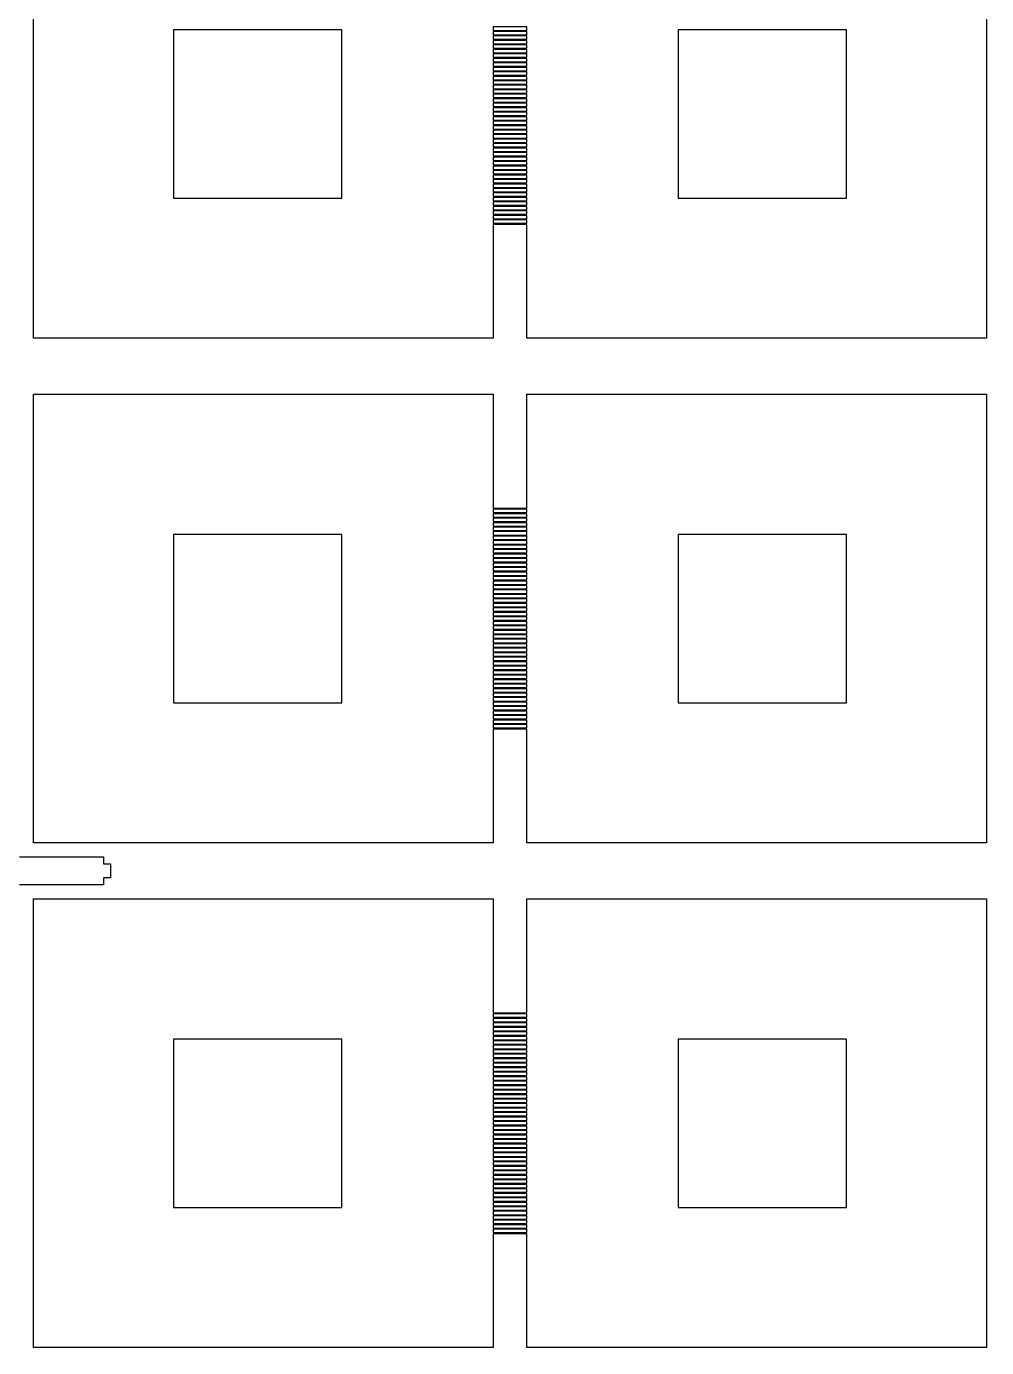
# Model space of a CAD drawing. Extents: x 40 to 187, y -3 to 150.
# Drawn here: x 46.21 to 54.96, y 69.28 to 81.33 of the extents above; entities that cross this region are included whole.
import ezdxf

# ---------------------------------------------------------------- set-up
doc = ezdxf.new("R2010")
doc.units = 0

msp = doc.modelspace()

# ---------------------------------------------------------------- linework, layer by layer
for p, q in [((46.2726, 78.4845), (46.2726, 82.5749)), ((54.9647, 82.5749), (54.9647, 78.4845)), ((50.7721, 81.3223), (50.4653, 81.3223)), ((50.4653, 81.3223), (50.4653, 81.2916)), ((50.7721, 81.2916), (50.7721, 81.3223)), ((49.0848, 81.2967), (47.5509, 81.2967)), ((47.5509, 81.2967), (47.5509, 79.7628)), ((49.0848, 79.7628), (49.0848, 81.2967)), ((50.4653, 81.2916), (50.7721, 81.2916)), ((50.7721, 81.2813), (50.4653, 81.2813)), ((50.4653, 81.2813), (50.4653, 81.2507)), ((50.4653, 81.2507), (50.7721, 81.2507)), ((50.7721, 81.2404), (50.4653, 81.2404)), ((50.4653, 81.2404), (50.4653, 81.2098)), ((50.4653, 81.2098), (50.7721, 81.2098)), ((50.7721, 81.1995), (50.4653, 81.1995)), ((50.4653, 81.1995), (50.4653, 81.1689)), ((50.7721, 81.2507), (50.7721, 81.2813)), ((50.7721, 81.2098), (50.7721, 81.2404)), ((50.7721, 81.1689), (50.7721, 81.1995)), ((53.6865, 81.2967), (52.1526, 81.2967)), ((52.1526, 81.2967), (52.1526, 79.7628)), ((53.6865, 79.7628), (53.6865, 81.2967)), ((50.4653, 81.1689), (50.7721, 81.1689)), ((50.7721, 81.1586), (50.4653, 81.1586)), ((50.4653, 81.1586), (50.4653, 81.128)), ((50.4653, 81.128), (50.7721, 81.128)), ((50.7721, 81.1177), (50.4653, 81.1177)), ((50.4653, 81.1177), (50.4653, 81.0871)), ((50.4653, 81.0871), (50.7721, 81.0871)), ((50.7721, 81.0768), (50.4653, 81.0768)), ((50.4653, 81.0768), (50.4653, 81.0461)), ((50.7721, 81.128), (50.7721, 81.1586)), ((50.7721, 81.0871), (50.7721, 81.1177)), ((50.7721, 81.0461), (50.7721, 81.0768)), ((50.4653, 81.0461), (50.7721, 81.0461)), ((50.7721, 81.0359), (50.4653, 81.0359)), ((50.4653, 81.0359), (50.4653, 81.0052)), ((50.4653, 81.0052), (50.7721, 81.0052)), ((50.7721, 80.995), (50.4653, 80.995)), ((50.4653, 80.995), (50.4653, 80.9643)), ((50.4653, 80.9643), (50.7721, 80.9643)), ((50.7721, 80.9541), (50.4653, 80.9541)), ((50.4653, 80.9541), (50.4653, 80.9234)), ((50.7721, 81.0052), (50.7721, 81.0359)), ((50.7721, 80.9643), (50.7721, 80.995)), ((50.7721, 80.9234), (50.7721, 80.9541)), ((50.4653, 80.9234), (50.7721, 80.9234)), ((50.7721, 80.9132), (50.4653, 80.9132)), ((50.4653, 80.9132), (50.4653, 80.8825)), ((50.4653, 80.8825), (50.7721, 80.8825)), ((50.7721, 80.8723), (50.4653, 80.8723)), ((50.4653, 80.8723), (50.4653, 80.8416)), ((50.4653, 80.8416), (50.7721, 80.8416)), ((50.7721, 80.8314), (50.4653, 80.8314)), ((50.4653, 80.8314), (50.4653, 80.8007)), ((50.7721, 80.8825), (50.7721, 80.9132)), ((50.7721, 80.8416), (50.7721, 80.8723)), ((50.7721, 80.8007), (50.7721, 80.8314)), ((50.4653, 80.8007), (50.7721, 80.8007)), ((50.7721, 80.7905), (50.4653, 80.7905)), ((50.4653, 80.7905), (50.4653, 80.7598)), ((50.4653, 80.7598), (50.7721, 80.7598)), ((50.7721, 80.7496), (50.4653, 80.7496)), ((50.4653, 80.7496), (50.4653, 80.7189)), ((50.4653, 80.7189), (50.7721, 80.7189)), ((50.7721, 80.7598), (50.7721, 80.7905)), ((50.7721, 80.7189), (50.7721, 80.7496)), ((50.7721, 80.7087), (50.4653, 80.7087)), ((50.4653, 80.7087), (50.4653, 80.678)), ((50.4653, 80.678), (50.7721, 80.678)), ((50.7721, 80.6678), (50.4653, 80.6678)), ((50.4653, 80.6678), (50.4653, 80.6371)), ((50.4653, 80.6371), (50.7721, 80.6371)), ((50.7721, 80.6269), (50.4653, 80.6269)), ((50.4653, 80.6269), (50.4653, 80.5962)), ((50.4653, 80.5962), (50.7721, 80.5962)), ((50.7721, 80.678), (50.7721, 80.7087)), ((50.7721, 80.6371), (50.7721, 80.6678)), ((50.7721, 80.5962), (50.7721, 80.6269)), ((50.7721, 80.586), (50.4653, 80.586)), ((50.4653, 80.586), (50.4653, 80.5553)), ((50.4653, 80.5553), (50.7721, 80.5553)), ((50.7721, 80.5451), (50.4653, 80.5451)), ((50.4653, 80.5451), (50.4653, 80.5144)), ((50.4653, 80.5144), (50.7721, 80.5144)), ((50.7721, 80.5042), (50.4653, 80.5042)), ((50.4653, 80.5042), (50.4653, 80.4735)), ((50.4653, 80.4735), (50.7721, 80.4735)), ((50.7721, 80.5553), (50.7721, 80.586)), ((50.7721, 80.5144), (50.7721, 80.5451)), ((50.7721, 80.4735), (50.7721, 80.5042)), ((50.7721, 80.4633), (50.4653, 80.4633)), ((50.4653, 80.4633), (50.4653, 80.4326)), ((50.4653, 80.4326), (50.7721, 80.4326)), ((50.7721, 80.4224), (50.4653, 80.4224)), ((50.4653, 80.4224), (50.4653, 80.3917)), ((50.4653, 80.3917), (50.7721, 80.3917)), ((50.7721, 80.3815), (50.4653, 80.3815)), ((50.4653, 80.3815), (50.4653, 80.3508)), ((50.4653, 80.3508), (50.7721, 80.3508)), ((50.7721, 80.4326), (50.7721, 80.4633)), ((50.7721, 80.3917), (50.7721, 80.4224)), ((50.7721, 80.3508), (50.7721, 80.3815)), ((50.7721, 80.3406), (50.4653, 80.3406)), ((50.4653, 80.3406), (50.4653, 80.3099)), ((50.4653, 80.3099), (50.7721, 80.3099)), ((50.7721, 80.2997), (50.4653, 80.2997)), ((50.4653, 80.2997), (50.4653, 80.269)), ((50.4653, 80.269), (50.7721, 80.269)), ((50.7721, 80.2588), (50.4653, 80.2588)), ((50.4653, 80.2588), (50.4653, 80.2281)), ((50.7721, 80.3099), (50.7721, 80.3406)), ((50.7721, 80.269), (50.7721, 80.2997)), ((50.7721, 80.2281), (50.7721, 80.2588)), ((50.4653, 80.2281), (50.7721, 80.2281)), ((50.7721, 80.2178), (50.4653, 80.2178)), ((50.4653, 80.2178), (50.4653, 80.1872)), ((50.4653, 80.1872), (50.7721, 80.1872)), ((50.7721, 80.177), (50.4653, 80.177)), ((50.4653, 80.177), (50.4653, 80.1463)), ((50.4653, 80.1463), (50.7721, 80.1463)), ((50.7721, 80.136), (50.4653, 80.136)), ((50.4653, 80.136), (50.4653, 80.1054)), ((50.7721, 80.1872), (50.7721, 80.2178)), ((50.7721, 80.1463), (50.7721, 80.177)), ((50.7721, 80.1054), (50.7721, 80.136)), ((50.4653, 80.1054), (50.7721, 80.1054)), ((50.7721, 80.0952), (50.4653, 80.0952)), ((50.4653, 80.0952), (50.4653, 80.0645)), ((50.4653, 80.0645), (50.7721, 80.0645)), ((50.7721, 80.0542), (50.4653, 80.0542)), ((50.4653, 80.0542), (50.4653, 80.0236)), ((50.4653, 80.0236), (50.7721, 80.0236)), ((50.7721, 80.0133), (50.4653, 80.0133)), ((50.4653, 80.0133), (50.4653, 79.9827)), ((50.7721, 80.0645), (50.7721, 80.0952)), ((50.7721, 80.0236), (50.7721, 80.0542)), ((50.7721, 79.9827), (50.7721, 80.0133)), ((50.4653, 79.9827), (50.7721, 79.9827)), ((50.7721, 79.9724), (50.4653, 79.9724)), ((50.4653, 79.9724), (50.4653, 79.9418)), ((50.4653, 79.9418), (50.7721, 79.9418)), ((50.7721, 79.9315), (50.4653, 79.9315)), ((50.4653, 79.9315), (50.4653, 79.9008)), ((50.4653, 79.9008), (50.7721, 79.9008)), ((50.7721, 79.8906), (50.4653, 79.8906)), ((50.4653, 79.8906), (50.4653, 79.8599)), ((50.7721, 79.9418), (50.7721, 79.9724)), ((50.7721, 79.9008), (50.7721, 79.9315)), ((50.7721, 79.8599), (50.7721, 79.8906)), ((47.5509, 79.7628), (49.0848, 79.7628)), ((50.4653, 79.8599), (50.7721, 79.8599)), ((50.7721, 79.8497), (50.4653, 79.8497)), ((50.4653, 79.8497), (50.4653, 79.819)), ((50.4653, 79.819), (50.7721, 79.819)), ((50.7721, 79.8088), (50.4653, 79.8088)), ((50.4653, 79.8088), (50.4653, 79.7782)), ((50.4653, 79.7782), (50.7721, 79.7782)), ((50.7721, 79.7679), (50.4653, 79.7679)), ((50.4653, 79.7679), (50.4653, 79.7372)), ((50.7721, 79.819), (50.7721, 79.8497)), ((50.7721, 79.7782), (50.7721, 79.8088)), ((50.7721, 79.7372), (50.7721, 79.7679)), ((52.1526, 79.7628), (53.6865, 79.7628)), ((50.4653, 79.7372), (50.7721, 79.7372)), ((50.7721, 79.727), (50.4653, 79.727)), ((50.4653, 79.727), (50.4653, 79.6963)), ((50.4653, 79.6963), (50.7721, 79.6963)), ((50.7721, 79.6861), (50.4653, 79.6861)), ((50.4653, 79.6861), (50.4653, 79.6554)), ((50.4653, 79.6554), (50.7721, 79.6554)), ((50.7721, 79.6452), (50.4653, 79.6452)), ((50.4653, 79.6452), (50.4653, 79.6145)), ((50.7721, 79.6963), (50.7721, 79.727)), ((50.7721, 79.6554), (50.7721, 79.6861)), ((50.7721, 79.6145), (50.7721, 79.6452)), ((50.4653, 79.6145), (50.7721, 79.6145)), ((50.7721, 79.6043), (50.4653, 79.6043)), ((50.4653, 79.6043), (50.4653, 79.5736)), ((50.4653, 79.5736), (50.7721, 79.5736)), ((50.7721, 79.5634), (50.4653, 79.5634)), ((50.4653, 79.5634), (50.4653, 79.5327)), ((50.4653, 79.5327), (50.7721, 79.5327)), ((50.7721, 79.5225), (50.4653, 79.5225)), ((50.4653, 79.5225), (50.4653, 78.4845)), ((50.7721, 79.5736), (50.7721, 79.6043)), ((50.7721, 79.5327), (50.7721, 79.5634)), ((50.7721, 78.4845), (50.7721, 79.5225)), ((50.4653, 78.4845), (46.2726, 78.4845)), ((54.9647, 78.4845), (50.7721, 78.4845)), ((46.2726, 73.8828), (46.2726, 77.9732)), ((46.2726, 77.9732), (50.4653, 77.9732)), ((50.4653, 77.9732), (50.4653, 76.9353)), ((50.7721, 76.9353), (50.7721, 77.9732)), ((50.7721, 77.9732), (54.9647, 77.9732)), ((54.9647, 77.9732), (54.9647, 73.8828)), ((50.4653, 76.9353), (50.7721, 76.9353)), ((50.7721, 76.9251), (50.4653, 76.9251)), ((50.4653, 76.9251), (50.4653, 76.8944)), ((50.4653, 76.8944), (50.7721, 76.8944)), ((50.7721, 76.8842), (50.4653, 76.8842)), ((50.4653, 76.8842), (50.4653, 76.8535)), ((50.7721, 76.8944), (50.7721, 76.9251)), ((50.7721, 76.8535), (50.7721, 76.8842)), ((50.4653, 76.8535), (50.7721, 76.8535)), ((50.7721, 76.8433), (50.4653, 76.8433)), ((50.4653, 76.8433), (50.4653, 76.8126)), ((50.4653, 76.8126), (50.7721, 76.8126)), ((50.7721, 76.8024), (50.4653, 76.8024)), ((50.4653, 76.8024), (50.4653, 76.7717)), ((50.4653, 76.7717), (50.7721, 76.7717)), ((50.7721, 76.7614), (50.4653, 76.7614)), ((50.4653, 76.7614), (50.4653, 76.7308)), ((50.7721, 76.8126), (50.7721, 76.8433)), ((50.7721, 76.7717), (50.7721, 76.8024)), ((50.7721, 76.7308), (50.7721, 76.7614)), ((49.0848, 76.695), (47.5509, 76.695)), ((47.5509, 76.695), (47.5509, 75.1611)), ((49.0848, 75.1611), (49.0848, 76.695)), ((50.4653, 76.7308), (50.7721, 76.7308)), ((50.7721, 76.7206), (50.4653, 76.7206)), ((50.4653, 76.7206), (50.4653, 76.6899)), ((50.4653, 76.6899), (50.7721, 76.6899)), ((50.7721, 76.6796), (50.4653, 76.6796)), ((50.4653, 76.6796), (50.4653, 76.649)), ((50.4653, 76.649), (50.7721, 76.649)), ((50.7721, 76.6387), (50.4653, 76.6387)), ((50.4653, 76.6387), (50.4653, 76.6081)), ((50.7721, 76.6899), (50.7721, 76.7206)), ((50.7721, 76.649), (50.7721, 76.6796)), ((50.7721, 76.6081), (50.7721, 76.6387)), ((53.6865, 76.695), (52.1526, 76.695)), ((52.1526, 76.695), (52.1526, 75.1611)), ((53.6865, 75.1611), (53.6865, 76.695)), ((50.4653, 76.6081), (50.7721, 76.6081)), ((50.7721, 76.5978), (50.4653, 76.5978)), ((50.4653, 76.5978), (50.4653, 76.5672)), ((50.4653, 76.5672), (50.7721, 76.5672)), ((50.7721, 76.5569), (50.4653, 76.5569)), ((50.4653, 76.5569), (50.4653, 76.5263)), ((50.4653, 76.5263), (50.7721, 76.5263)), ((50.7721, 76.516), (50.4653, 76.516)), ((50.4653, 76.516), (50.4653, 76.4854)), ((50.7721, 76.5672), (50.7721, 76.5978)), ((50.7721, 76.5263), (50.7721, 76.5569)), ((50.7721, 76.4854), (50.7721, 76.516)), ((50.4653, 76.4854), (50.7721, 76.4854)), ((50.7721, 76.4751), (50.4653, 76.4751)), ((50.4653, 76.4751), (50.4653, 76.4444)), ((50.4653, 76.4444), (50.7721, 76.4444)), ((50.7721, 76.4342), (50.4653, 76.4342)), ((50.4653, 76.4342), (50.4653, 76.4035)), ((50.4653, 76.4035), (50.7721, 76.4035)), ((50.7721, 76.3933), (50.4653, 76.3933)), ((50.4653, 76.3933), (50.4653, 76.3626)), ((50.7721, 76.4444), (50.7721, 76.4751)), ((50.7721, 76.4035), (50.7721, 76.4342)), ((50.7721, 76.3626), (50.7721, 76.3933)), ((50.4653, 76.3626), (50.7721, 76.3626)), ((50.7721, 76.3524), (50.4653, 76.3524)), ((50.4653, 76.3524), (50.4653, 76.3217)), ((50.4653, 76.3217), (50.7721, 76.3217)), ((50.7721, 76.3115), (50.4653, 76.3115)), ((50.4653, 76.3115), (50.4653, 76.2808)), ((50.4653, 76.2808), (50.7721, 76.2808)), ((50.7721, 76.2706), (50.4653, 76.2706)), ((50.4653, 76.2706), (50.4653, 76.2399)), ((50.7721, 76.3217), (50.7721, 76.3524)), ((50.7721, 76.2808), (50.7721, 76.3115)), ((50.7721, 76.2399), (50.7721, 76.2706)), ((50.4653, 76.2399), (50.7721, 76.2399)), ((50.7721, 76.2297), (50.4653, 76.2297)), ((50.4653, 76.2297), (50.4653, 76.199)), ((50.4653, 76.199), (50.7721, 76.199)), ((50.7721, 76.1888), (50.4653, 76.1888)), ((50.4653, 76.1888), (50.4653, 76.1581)), ((50.4653, 76.1581), (50.7721, 76.1581)), ((50.7721, 76.1479), (50.4653, 76.1479)), ((50.4653, 76.1479), (50.4653, 76.1172)), ((50.7721, 76.199), (50.7721, 76.2297)), ((50.7721, 76.1581), (50.7721, 76.1888)), ((50.7721, 76.1172), (50.7721, 76.1479)), ((50.4653, 76.1172), (50.7721, 76.1172)), ((50.7721, 76.107), (50.4653, 76.107)), ((50.4653, 76.107), (50.4653, 76.0763)), ((50.4653, 76.0763), (50.7721, 76.0763)), ((50.7721, 76.0661), (50.4653, 76.0661)), ((50.4653, 76.0661), (50.4653, 76.0354)), ((50.4653, 76.0354), (50.7721, 76.0354)), ((50.7721, 76.0252), (50.4653, 76.0252)), ((50.4653, 76.0252), (50.4653, 75.9945)), ((50.7721, 76.0763), (50.7721, 76.107)), ((50.7721, 76.0354), (50.7721, 76.0661)), ((50.7721, 75.9945), (50.7721, 76.0252)), ((50.4653, 75.9945), (50.7721, 75.9945)), ((50.7721, 75.9843), (50.4653, 75.9843)), ((50.4653, 75.9843), (50.4653, 75.9536)), ((50.4653, 75.9536), (50.7721, 75.9536)), ((50.7721, 75.9434), (50.4653, 75.9434)), ((50.4653, 75.9434), (50.4653, 75.9127)), ((50.4653, 75.9127), (50.7721, 75.9127)), ((50.7721, 75.9025), (50.4653, 75.9025)), ((50.4653, 75.9025), (50.4653, 75.8718)), ((50.7721, 75.9536), (50.7721, 75.9843)), ((50.7721, 75.9127), (50.7721, 75.9434)), ((50.7721, 75.8718), (50.7721, 75.9025)), ((50.4653, 75.8718), (50.7721, 75.8718)), ((50.7721, 75.8616), (50.4653, 75.8616)), ((50.4653, 75.8616), (50.4653, 75.8309)), ((50.4653, 75.8309), (50.7721, 75.8309)), ((50.7721, 75.8207), (50.4653, 75.8207)), ((50.4653, 75.8207), (50.4653, 75.79)), ((50.4653, 75.79), (50.7721, 75.79)), ((50.7721, 75.7798), (50.4653, 75.7798)), ((50.4653, 75.7798), (50.4653, 75.7491)), ((50.7721, 75.8309), (50.7721, 75.8616)), ((50.7721, 75.79), (50.7721, 75.8207)), ((50.7721, 75.7491), (50.7721, 75.7798)), ((50.4653, 75.7491), (50.7721, 75.7491)), ((50.7721, 75.7389), (50.4653, 75.7389)), ((50.4653, 75.7389), (50.4653, 75.7082)), ((50.4653, 75.7082), (50.7721, 75.7082)), ((50.7721, 75.698), (50.4653, 75.698)), ((50.4653, 75.698), (50.4653, 75.6673)), ((50.4653, 75.6673), (50.7721, 75.6673)), ((50.7721, 75.6571), (50.4653, 75.6571)), ((50.4653, 75.6571), (50.4653, 75.6264)), ((50.7721, 75.7082), (50.7721, 75.7389)), ((50.7721, 75.6673), (50.7721, 75.698)), ((50.7721, 75.6264), (50.7721, 75.6571)), ((50.4653, 75.6264), (50.7721, 75.6264)), ((50.7721, 75.6161), (50.4653, 75.6161)), ((50.4653, 75.6161), (50.4653, 75.5855)), ((50.4653, 75.5855), (50.7721, 75.5855)), ((50.7721, 75.5753), (50.4653, 75.5753)), ((50.4653, 75.5753), (50.4653, 75.5446)), ((50.4653, 75.5446), (50.7721, 75.5446)), ((50.7721, 75.5343), (50.4653, 75.5343)), ((50.4653, 75.5343), (50.4653, 75.5037)), ((50.7721, 75.5855), (50.7721, 75.6161)), ((50.7721, 75.5446), (50.7721, 75.5753)), ((50.7721, 75.5037), (50.7721, 75.5343)), ((50.4653, 75.5037), (50.7721, 75.5037)), ((50.7721, 75.4935), (50.4653, 75.4935)), ((50.4653, 75.4935), (50.4653, 75.4628)), ((50.4653, 75.4628), (50.7721, 75.4628)), ((50.7721, 75.4525), (50.4653, 75.4525)), ((50.4653, 75.4525), (50.4653, 75.4219)), ((50.4653, 75.4219), (50.7721, 75.4219)), ((50.7721, 75.4116), (50.4653, 75.4116)), ((50.4653, 75.4116), (50.4653, 75.381)), ((50.7721, 75.4628), (50.7721, 75.4935)), ((50.7721, 75.4219), (50.7721, 75.4525)), ((50.7721, 75.381), (50.7721, 75.4116)), ((50.4653, 75.381), (50.7721, 75.381)), ((50.7721, 75.3707), (50.4653, 75.3707)), ((50.4653, 75.3707), (50.4653, 75.3401)), ((50.4653, 75.3401), (50.7721, 75.3401)), ((50.7721, 75.3298), (50.4653, 75.3298)), ((50.4653, 75.3298), (50.4653, 75.2991)), ((50.4653, 75.2991), (50.7721, 75.2991)), ((50.7721, 75.3401), (50.7721, 75.3707)), ((50.7721, 75.2991), (50.7721, 75.3298)), ((50.7721, 75.2889), (50.4653, 75.2889)), ((50.4653, 75.2889), (50.4653, 75.2582)), ((50.4653, 75.2582), (50.7721, 75.2582)), ((50.7721, 75.248), (50.4653, 75.248)), ((50.4653, 75.248), (50.4653, 75.2173)), ((50.4653, 75.2173), (50.7721, 75.2173)), ((50.7721, 75.2071), (50.4653, 75.2071)), ((50.4653, 75.2071), (50.4653, 75.1765)), ((50.4653, 75.1765), (50.7721, 75.1765)), ((50.7721, 75.2582), (50.7721, 75.2889)), ((50.7721, 75.2173), (50.7721, 75.248)), ((50.7721, 75.1765), (50.7721, 75.2071)), ((47.5509, 75.1611), (49.0848, 75.1611)), ((50.7721, 75.1662), (50.4653, 75.1662)), ((50.4653, 75.1662), (50.4653, 75.1355)), ((50.4653, 75.1355), (50.7721, 75.1355)), ((50.7721, 75.1253), (50.4653, 75.1253)), ((50.4653, 75.1253), (50.4653, 75.0946)), ((50.4653, 75.0946), (50.7721, 75.0946)), ((50.7721, 75.0844), (50.4653, 75.0844)), ((50.4653, 75.0844), (50.4653, 75.0537)), ((50.4653, 75.0537), (50.7721, 75.0537)), ((50.7721, 75.1355), (50.7721, 75.1662)), ((50.7721, 75.0946), (50.7721, 75.1253)), ((50.7721, 75.0537), (50.7721, 75.0844)), ((52.1526, 75.1611), (53.6865, 75.1611)), ((50.7721, 75.0435), (50.4653, 75.0435)), ((50.4653, 75.0435), (50.4653, 75.0128)), ((50.4653, 75.0128), (50.7721, 75.0128)), ((50.7721, 75.0026), (50.4653, 75.0026)), ((50.4653, 75.0026), (50.4653, 74.9719)), ((50.4653, 74.9719), (50.7721, 74.9719)), ((50.7721, 74.9617), (50.4653, 74.9617)), ((50.4653, 74.9617), (50.4653, 74.931)), ((50.4653, 74.931), (50.7721, 74.931)), ((50.7721, 75.0128), (50.7721, 75.0435)), ((50.7721, 74.9719), (50.7721, 75.0026)), ((50.7721, 74.931), (50.7721, 74.9617)), ((50.7721, 74.9208), (50.4653, 74.9208)), ((50.4653, 74.9208), (50.4653, 73.8828)), ((50.7721, 73.8828), (50.7721, 74.9208)), ((50.4653, 73.8828), (46.2726, 73.8828)), ((54.9647, 73.8828), (50.7721, 73.8828)), ((46.1448, 73.755), (46.9118, 73.755)), ((46.9118, 73.755), (46.9118, 73.6911)), ((46.9118, 73.6911), (46.9757, 73.6911)), ((46.9757, 73.6911), (46.9757, 73.5633)), ((46.9118, 73.4994), (46.1448, 73.4994)), ((46.9757, 73.5633), (46.9118, 73.5633)), ((46.9118, 73.5633), (46.9118, 73.4994)), ((46.2726, 69.2811), (46.2726, 73.3715)), ((46.2726, 73.3715), (50.4653, 73.3715)), ((50.4653, 73.3715), (50.4653, 72.3336)), ((50.7721, 72.3336), (50.7721, 73.3715)), ((50.7721, 73.3715), (54.9647, 73.3715)), ((54.9647, 73.3715), (54.9647, 69.2811)), ((50.4653, 72.3336), (50.7721, 72.3336)), ((50.7721, 72.3234), (50.4653, 72.3234)), ((50.4653, 72.3234), (50.4653, 72.2927)), ((50.4653, 72.2927), (50.7721, 72.2927)), ((50.7721, 72.2825), (50.4653, 72.2825)), ((50.4653, 72.2825), (50.4653, 72.2518)), ((50.7721, 72.2927), (50.7721, 72.3234)), ((50.7721, 72.2518), (50.7721, 72.2825)), ((50.4653, 72.2518), (50.7721, 72.2518)), ((50.7721, 72.2416), (50.4653, 72.2416)), ((50.4653, 72.2416), (50.4653, 72.2109)), ((50.4653, 72.2109), (50.7721, 72.2109)), ((50.7721, 72.2007), (50.4653, 72.2007)), ((50.4653, 72.2007), (50.4653, 72.17)), ((50.4653, 72.17), (50.7721, 72.17)), ((50.7721, 72.1597), (50.4653, 72.1597)), ((50.4653, 72.1597), (50.4653, 72.1291)), ((50.7721, 72.2109), (50.7721, 72.2416)), ((50.7721, 72.17), (50.7721, 72.2007)), ((50.7721, 72.1291), (50.7721, 72.1597)), ((49.0848, 72.0933), (47.5509, 72.0933)), ((47.5509, 72.0933), (47.5509, 70.5594)), ((49.0848, 70.5594), (49.0848, 72.0933)), ((50.4653, 72.1291), (50.7721, 72.1291)), ((50.7721, 72.1189), (50.4653, 72.1189)), ((50.4653, 72.1189), (50.4653, 72.0882)), ((50.4653, 72.0882), (50.7721, 72.0882)), ((50.7721, 72.0779), (50.4653, 72.0779)), ((50.4653, 72.0779), (50.4653, 72.0473)), ((50.4653, 72.0473), (50.7721, 72.0473)), ((50.7721, 72.037), (50.4653, 72.037)), ((50.4653, 72.037), (50.4653, 72.0064)), ((50.7721, 72.0882), (50.7721, 72.1189)), ((50.7721, 72.0473), (50.7721, 72.0779)), ((50.7721, 72.0064), (50.7721, 72.037)), ((53.6865, 72.0933), (52.1526, 72.0933)), ((52.1526, 72.0933), (52.1526, 70.5594)), ((53.6865, 70.5594), (53.6865, 72.0933)), ((50.4653, 72.0064), (50.7721, 72.0064)), ((50.7721, 71.9961), (50.4653, 71.9961)), ((50.4653, 71.9961), (50.4653, 71.9655)), ((50.4653, 71.9655), (50.7721, 71.9655)), ((50.7721, 71.9552), (50.4653, 71.9552)), ((50.4653, 71.9552), (50.4653, 71.9246)), ((50.4653, 71.9246), (50.7721, 71.9246)), ((50.7721, 71.9655), (50.7721, 71.9961)), ((50.7721, 71.9246), (50.7721, 71.9552)), ((50.7721, 71.9143), (50.4653, 71.9143)), ((50.4653, 71.9143), (50.4653, 71.8837)), ((50.4653, 71.8837), (50.7721, 71.8837)), ((50.7721, 71.8734), (50.4653, 71.8734)), ((50.4653, 71.8734), (50.4653, 71.8427)), ((50.4653, 71.8427), (50.7721, 71.8427)), ((50.7721, 71.8325), (50.4653, 71.8325)), ((50.4653, 71.8325), (50.4653, 71.8018)), ((50.4653, 71.8018), (50.7721, 71.8018)), ((50.7721, 71.8837), (50.7721, 71.9143)), ((50.7721, 71.8427), (50.7721, 71.8734)), ((50.7721, 71.8018), (50.7721, 71.8325)), ((50.7721, 71.7916), (50.4653, 71.7916)), ((50.4653, 71.7916), (50.4653, 71.7609)), ((50.4653, 71.7609), (50.7721, 71.7609)), ((50.7721, 71.7507), (50.4653, 71.7507)), ((50.4653, 71.7507), (50.4653, 71.72)), ((50.4653, 71.72), (50.7721, 71.72)), ((50.7721, 71.7098), (50.4653, 71.7098)), ((50.4653, 71.7098), (50.4653, 71.6791)), ((50.4653, 71.6791), (50.7721, 71.6791)), ((50.7721, 71.7609), (50.7721, 71.7916)), ((50.7721, 71.72), (50.7721, 71.7507)), ((50.7721, 71.6791), (50.7721, 71.7098)), ((50.7721, 71.6689), (50.4653, 71.6689)), ((50.4653, 71.6689), (50.4653, 71.6382)), ((50.4653, 71.6382), (50.7721, 71.6382)), ((50.7721, 71.628), (50.4653, 71.628)), ((50.4653, 71.628), (50.4653, 71.5973)), ((50.4653, 71.5973), (50.7721, 71.5973)), ((50.7721, 71.5871), (50.4653, 71.5871)), ((50.4653, 71.5871), (50.4653, 71.5564)), ((50.4653, 71.5564), (50.7721, 71.5564)), ((50.7721, 71.6382), (50.7721, 71.6689)), ((50.7721, 71.5973), (50.7721, 71.628)), ((50.7721, 71.5564), (50.7721, 71.5871)), ((50.7721, 71.5462), (50.4653, 71.5462)), ((50.4653, 71.5462), (50.4653, 71.5155)), ((50.4653, 71.5155), (50.7721, 71.5155)), ((50.7721, 71.5053), (50.4653, 71.5053)), ((50.4653, 71.5053), (50.4653, 71.4746)), ((50.4653, 71.4746), (50.7721, 71.4746)), ((50.7721, 71.4644), (50.4653, 71.4644)), ((50.4653, 71.4644), (50.4653, 71.4337)), ((50.7721, 71.5155), (50.7721, 71.5462)), ((50.7721, 71.4746), (50.7721, 71.5053)), ((50.7721, 71.4337), (50.7721, 71.4644)), ((50.4653, 71.4337), (50.7721, 71.4337)), ((50.7721, 71.4235), (50.4653, 71.4235)), ((50.4653, 71.4235), (50.4653, 71.3928)), ((50.4653, 71.3928), (50.7721, 71.3928)), ((50.7721, 71.3826), (50.4653, 71.3826)), ((50.4653, 71.3826), (50.4653, 71.3519)), ((50.4653, 71.3519), (50.7721, 71.3519)), ((50.7721, 71.3417), (50.4653, 71.3417)), ((50.4653, 71.3417), (50.4653, 71.311)), ((50.7721, 71.3928), (50.7721, 71.4235)), ((50.7721, 71.3519), (50.7721, 71.3826)), ((50.7721, 71.311), (50.7721, 71.3417)), ((50.4653, 71.311), (50.7721, 71.311)), ((50.7721, 71.3008), (50.4653, 71.3008)), ((50.4653, 71.3008), (50.4653, 71.2701)), ((50.4653, 71.2701), (50.7721, 71.2701)), ((50.7721, 71.2599), (50.4653, 71.2599)), ((50.4653, 71.2599), (50.4653, 71.2292)), ((50.4653, 71.2292), (50.7721, 71.2292)), ((50.7721, 71.219), (50.4653, 71.219)), ((50.4653, 71.219), (50.4653, 71.1883)), ((50.7721, 71.2701), (50.7721, 71.3008)), ((50.7721, 71.2292), (50.7721, 71.2599)), ((50.7721, 71.1883), (50.7721, 71.219)), ((50.4653, 71.1883), (50.7721, 71.1883)), ((50.7721, 71.1781), (50.4653, 71.1781)), ((50.4653, 71.1781), (50.4653, 71.1474)), ((50.4653, 71.1474), (50.7721, 71.1474)), ((50.7721, 71.1372), (50.4653, 71.1372)), ((50.4653, 71.1372), (50.4653, 71.1065)), ((50.4653, 71.1065), (50.7721, 71.1065)), ((50.7721, 71.0963), (50.4653, 71.0963)), ((50.4653, 71.0963), (50.4653, 71.0656)), ((50.7721, 71.1474), (50.7721, 71.1781)), ((50.7721, 71.1065), (50.7721, 71.1372)), ((50.7721, 71.0656), (50.7721, 71.0963)), ((50.4653, 71.0656), (50.7721, 71.0656)), ((50.7721, 71.0554), (50.4653, 71.0554)), ((50.4653, 71.0554), (50.4653, 71.0247)), ((50.4653, 71.0247), (50.7721, 71.0247)), ((50.7721, 71.0145), (50.4653, 71.0145)), ((50.4653, 71.0145), (50.4653, 70.9838)), ((50.4653, 70.9838), (50.7721, 70.9838)), ((50.7721, 70.9736), (50.4653, 70.9736)), ((50.4653, 70.9736), (50.4653, 70.9429)), ((50.7721, 71.0247), (50.7721, 71.0554)), ((50.7721, 70.9838), (50.7721, 71.0145)), ((50.7721, 70.9429), (50.7721, 70.9736)), ((50.4653, 70.9429), (50.7721, 70.9429)), ((50.7721, 70.9326), (50.4653, 70.9326)), ((50.4653, 70.9326), (50.4653, 70.902)), ((50.4653, 70.902), (50.7721, 70.902)), ((50.7721, 70.8918), (50.4653, 70.8918)), ((50.4653, 70.8918), (50.4653, 70.8611)), ((50.4653, 70.8611), (50.7721, 70.8611)), ((50.7721, 70.8508), (50.4653, 70.8508)), ((50.4653, 70.8508), (50.4653, 70.8202)), ((50.7721, 70.902), (50.7721, 70.9326)), ((50.7721, 70.8611), (50.7721, 70.8918)), ((50.7721, 70.8202), (50.7721, 70.8508)), ((50.4653, 70.8202), (50.7721, 70.8202)), ((50.7721, 70.8099), (50.4653, 70.8099)), ((50.4653, 70.8099), (50.4653, 70.7793)), ((50.4653, 70.7793), (50.7721, 70.7793)), ((50.7721, 70.769), (50.4653, 70.769)), ((50.4653, 70.769), (50.4653, 70.7384)), ((50.4653, 70.7384), (50.7721, 70.7384)), ((50.7721, 70.7281), (50.4653, 70.7281)), ((50.4653, 70.7281), (50.4653, 70.6974)), ((50.7721, 70.7793), (50.7721, 70.8099)), ((50.7721, 70.7384), (50.7721, 70.769)), ((50.7721, 70.6974), (50.7721, 70.7281)), ((50.4653, 70.6974), (50.7721, 70.6974)), ((50.7721, 70.6872), (50.4653, 70.6872)), ((50.4653, 70.6872), (50.4653, 70.6565)), ((50.4653, 70.6565), (50.7721, 70.6565)), ((50.7721, 70.6463), (50.4653, 70.6463)), ((50.4653, 70.6463), (50.4653, 70.6156)), ((50.4653, 70.6156), (50.7721, 70.6156)), ((50.7721, 70.6054), (50.4653, 70.6054)), ((50.4653, 70.6054), (50.4653, 70.5748)), ((50.7721, 70.6565), (50.7721, 70.6872)), ((50.7721, 70.6156), (50.7721, 70.6463)), ((50.7721, 70.5748), (50.7721, 70.6054)), ((47.5509, 70.5594), (49.0848, 70.5594)), ((50.4653, 70.5748), (50.7721, 70.5748)), ((50.7721, 70.5645), (50.4653, 70.5645)), ((50.4653, 70.5645), (50.4653, 70.5338)), ((50.4653, 70.5338), (50.7721, 70.5338)), ((50.7721, 70.5236), (50.4653, 70.5236)), ((50.4653, 70.5236), (50.4653, 70.4929)), ((50.4653, 70.4929), (50.7721, 70.4929)), ((50.7721, 70.4827), (50.4653, 70.4827)), ((50.4653, 70.4827), (50.4653, 70.452)), ((50.7721, 70.5338), (50.7721, 70.5645)), ((50.7721, 70.4929), (50.7721, 70.5236)), ((50.7721, 70.452), (50.7721, 70.4827)), ((52.1526, 70.5594), (53.6865, 70.5594)), ((50.4653, 70.452), (50.7721, 70.452)), ((50.7721, 70.4418), (50.4653, 70.4418)), ((50.4653, 70.4418), (50.4653, 70.4111)), ((50.4653, 70.4111), (50.7721, 70.4111)), ((50.7721, 70.4009), (50.4653, 70.4009)), ((50.4653, 70.4009), (50.4653, 70.3702)), ((50.4653, 70.3702), (50.7721, 70.3702)), ((50.7721, 70.36), (50.4653, 70.36)), ((50.4653, 70.36), (50.4653, 70.3293)), ((50.7721, 70.4111), (50.7721, 70.4418)), ((50.7721, 70.3702), (50.7721, 70.4009)), ((50.7721, 70.3293), (50.7721, 70.36)), ((50.4653, 70.3293), (50.7721, 70.3293)), ((50.7721, 70.3191), (50.4653, 70.3191)), ((50.4653, 70.3191), (50.4653, 69.2811)), ((50.7721, 69.2811), (50.7721, 70.3191)), ((50.4653, 69.2811), (46.2726, 69.2811)), ((54.9647, 69.2811), (50.7721, 69.2811))]:
    msp.add_line(p, q)

doc.saveas('drawing.dxf')
